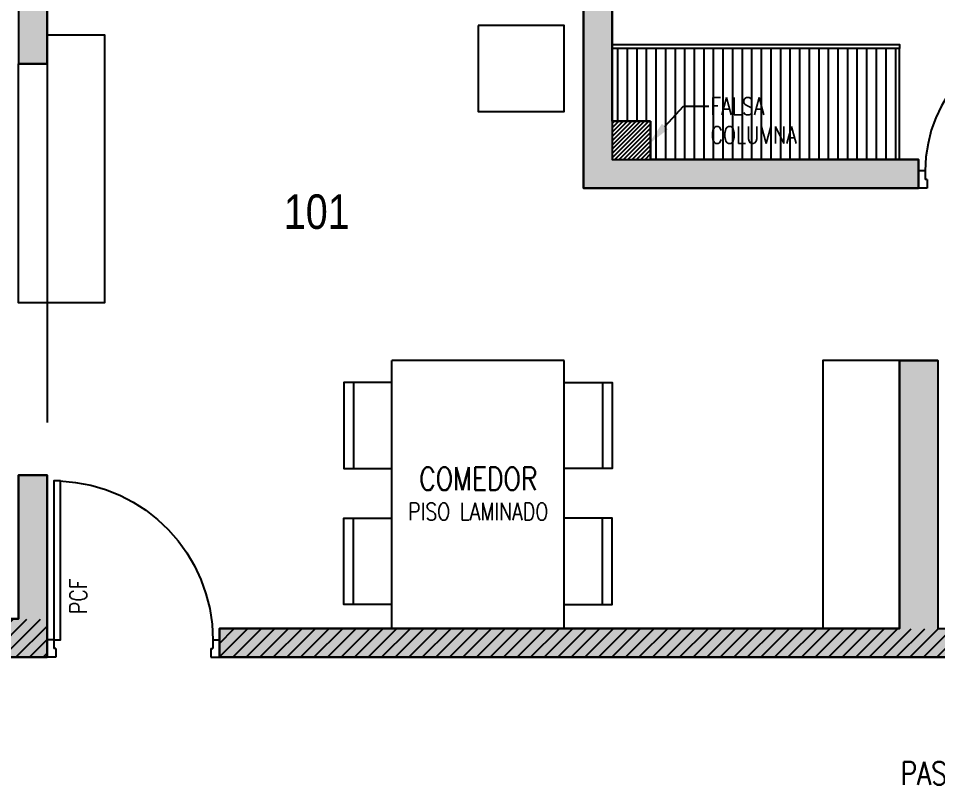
# Model space of a CAD drawing. Header units: millimetres. Extents: x -3 to 53, y -269 to 39.
# Drawn here: x 12 to 16.799, y 29.053 to 33.062 of the extents above; entities that cross this region are included whole.
import ezdxf
from ezdxf import colors
from ezdxf.entities.mleader import LeaderData, LeaderLine
from ezdxf.enums import TextEntityAlignment as Align
from ezdxf.math import Vec2, Vec3

# ---------------------------------------------------------------- set-up
doc = ezdxf.new("R2010")
doc.units = ezdxf.units.MM
doc.header["$LTSCALE"] = 15
doc.linetypes.add('HIDDEN2', pattern=[0.1875, 0.125, -0.0625])
doc.layers.get('0').update_dxf_attribs({"color": 250})
for name, color, linetype in [('A-EST HATCH', 250, 'Continuous'), ('A-EST PLACAS', 250, 'Continuous'), ('A-EST VIGAS', 250, 'HIDDEN2'), ('A-HATCH', 250, 'Continuous'), ('A-MOBILIARIO', 250, 'Continuous'), ('A-MURO BAJO', 251, 'Continuous'), ('A-NUMERACIONDEP', 251, 'Continuous'), ('A-TEXTO-ACABADO PISO', 250, 'Continuous'), ('A-TEXTO-AMBIENTE', 252, 'Continuous'), ('A-TEXTO-INDICACIONES', 250, 'Continuous'), ('DLP_MOBILIARIO FIJO', 250, 'Continuous'), ('MURO CF 120', 250, 'Continuous')]:
    doc.layers.add(name, color=color, linetype=linetype)
doc.layers.add('A-MUROS', color=252, linetype='Continuous', lineweight=30)
doc.styles.add('R80', font='ARIALN.TTF', dxfattribs={"height": 2.03})
doc.styles.add('ROMANS', font='romans.shx', dxfattribs={"width": 0.8})
pattern_1 = [(45, (179.999405, -25.002057), (-0.035355339, 0.035355339), [])]

# ---------------------------------------------------------------- blocks, each defined once
blk = doc.blocks.new('est_P1')
at = {"layer": 'A-EST HATCH'}
h = blk.add_hatch(color=256, dxfattribs=at)
h.dxf.hatch_style = 1
h.paths.add_polyline_path([(-9.144, -13.7899), (-9.144, -7.725), (-10.644, -7.725), (-10.644, -8.475), (-10.794, -8.475), (-10.794, -7.525), (-8.994, -7.525), (-8.994, -8.4), (-7.494, -8.4), (-7.494, -7.9), (-7.344, -7.9), (-7.344, -8.6), (-8.994, -8.6), (-8.994, -13.7899)])
h.paths.add_polyline_path([(-30.244, -3.725), (-28.644, -3.725), (-28.644, -0.625), (-29.844, -0.625), (-29.844, -0.475), (-28.494, -0.475), (-28.494, -3.875), (-30.244, -3.875)])
h.paths.add_polyline_path([(-31.044, -0.475), (-31.194, -0.475), (-31.194, -3.875), (-31.044, -3.875)])
h.paths.add_polyline_path([(-36.544, 0), (-36.844, 0), (-36.844, -0.15), (-36.694, -0.15), (-36.694, -3.225), (-36.544, -3.225)])
h.paths.add_polyline_path([(-33.594, -0.625), (-33.594, -3.725), (-31.994, -3.725), (-31.994, -3.875), (-33.744, -3.875), (-33.744, -0.475), (-32.394, -0.475), (-32.394, -0.625)])
h.paths.add_polyline_path([(-42.844, -0.15), (-43.444, -0.15), (-43.444, 0), (-42.694, 0), (-42.694, -3.4), (-43.844, -3.4), (-43.844, -3.25), (-42.844, -3.25)])
h.paths.add_polyline_path([(-44.644, 0), (-44.644, -3.4), (-44.794, -3.4), (-44.794, 0)])
h.paths.add_polyline_path([(-45.594, -3.25), (-47.194, -3.25), (-47.194, -0.15), (-45.994, -0.15), (-45.994, 0), (-47.344, 0), (-47.344, -3.4), (-45.594, -3.4)])
h.paths.add_polyline_path([(-42.844, -13.7), (-43.444, -13.7), (-43.444, -13.85), (-42.694, -13.85), (-42.694, -10.45), (-43.844, -10.45), (-43.844, -10.6), (-42.844, -10.6)])
h.paths.add_polyline_path([(-44.644, -13.85), (-44.644, -10.45), (-44.794, -10.45), (-44.794, -13.85)])
h.paths.add_polyline_path([(-45.594, -10.6), (-47.194, -10.6), (-47.194, -13.7), (-45.994, -13.7), (-45.994, -13.85), (-47.344, -13.85), (-47.344, -10.45), (-45.594, -10.45)])
h.paths.add_polyline_path([(-39.994, -10.35), (-39.844, -10.35), (-39.844, -13.6999), (-39.694, -13.6999), (-39.694, -13.8499), (-39.994, -13.8499)])
h.paths.add_polyline_path([(-30.244, -10.125), (-28.644, -10.125), (-28.644, -13.225), (-29.844, -13.225), (-29.844, -13.375), (-28.494, -13.375), (-28.494, -9.975), (-30.244, -9.975)])
h.paths.add_polyline_path([(-31.044, -13.375), (-31.194, -13.375), (-31.194, -9.975), (-31.044, -9.975)])
h.paths.add_polyline_path([(-36.544, -13.85), (-36.844, -13.8499), (-36.844, -13.7), (-36.694, -13.7), (-36.694, -10.625), (-36.544, -10.625)])
h.paths.add_polyline_path([(-33.594, -13.225), (-33.594, -10.125), (-31.994, -10.125), (-31.994, -9.975), (-33.744, -9.975), (-33.744, -13.375), (-32.394, -13.375), (-32.394, -13.225)])
h.paths.add_polyline_path([(-17.094, -3.725), (-18.694, -3.725), (-18.694, -0.625), (-17.494, -0.625), (-17.494, -0.475), (-18.844, -0.475), (-18.844, -3.875), (-17.094, -3.875)])
h.paths.add_polyline_path([(-16.294, -0.475), (-16.144, -0.475), (-16.144, -3.875), (-16.294, -3.875)])
h.paths.add_polyline_path([(-10.494, 0), (-10.494, -0.15), (-10.644, -0.15), (-10.644, -3.225), (-10.794, -3.225), (-10.794, 0)])
h.paths.add_polyline_path([(-13.744, -0.625), (-13.744, -3.725), (-15.344, -3.725), (-15.344, -3.875), (-13.594, -3.875), (-13.594, -0.475), (-14.944, -0.475), (-14.944, -0.625)])
h.paths.add_polyline_path([(-8.994, -5.25), (-7.344, -5.25), (-7.344, -5.95), (-7.494, -5.95), (-7.494, -5.45), (-8.994, -5.45), (-8.994, -6.325), (-10.794, -6.325), (-10.794, -5.375), (-10.644, -5.375), (-10.644, -6.125), (-9.144, -6.125), (-9.144, -0.06), (-8.994, -0.06)])
h.paths.add_polyline_path([(-4.494, -0.15), (-3.894, -0.15), (-3.894, 0), (-4.644, 0), (-4.644, -3.4), (-3.494, -3.4), (-3.494, -3.25), (-4.494, -3.25)])
h.paths.add_polyline_path([(-2.694, 0), (-2.694, -3.4), (-2.544, -3.4), (-2.544, 0)])
h.paths.add_polyline_path([(-1.744, -3.25), (-0.144, -3.25), (-0.144, -0.15), (-1.344, -0.15), (-1.344, 0), (0.006, 0), (0.006, -3.4), (-1.744, -3.4)])
h.paths.add_polyline_path([(-2.694, -13.85), (-2.694, -10.4499), (-2.544, -10.4499), (-2.544, -13.85)])
h.paths.add_polyline_path([(-1.744, -10.5999), (-0.144, -10.5999), (-0.144, -13.7), (-1.344, -13.7), (-1.344, -13.85), (0.006, -13.85), (0.006, -10.4499), (-1.744, -10.4499)])
h.paths.add_polyline_path([(-7.344, -10.35), (-7.494, -10.35), (-7.494, -13.6999), (-7.644, -13.6999), (-7.644, -13.8499), (-7.344, -13.85)])
h.paths.add_polyline_path([(-17.094, -10.125), (-18.694, -10.125), (-18.694, -13.225), (-17.494, -13.225), (-17.494, -13.375), (-18.844, -13.375), (-18.844, -9.975), (-17.094, -9.975)])
h.paths.add_polyline_path([(-16.294, -13.375), (-16.144, -13.375), (-16.144, -9.975), (-16.294, -9.975)])
h.paths.add_polyline_path([(-10.794, -13.85), (-10.494, -13.8499), (-10.494, -13.6999), (-10.644, -13.7), (-10.644, -10.625), (-10.794, -10.625)])
h.paths.add_polyline_path([(-13.744, -13.225), (-13.744, -10.125), (-15.344, -10.125), (-15.344, -9.975), (-13.594, -9.975), (-13.594, -13.375), (-14.944, -13.375), (-14.944, -13.225)])
h.paths.add_polyline_path([(-38.344, -7.525), (-36.544, -7.525), (-36.544, -8.475), (-36.694, -8.475), (-36.694, -7.725), (-38.194, -7.725), (-38.194, -13.7899), (-38.344, -13.7899), (-38.344, -8.6), (-39.994, -8.6), (-39.994, -7.9), (-39.844, -7.9), (-39.844, -8.4), (-38.344, -8.4)])
h.paths.add_polyline_path([(-4.644, -13.85), (-4.644, -10.4499), (-3.494, -10.4499), (-3.494, -10.5999), (-4.494, -10.5999), (-4.494, -13.7), (-3.894, -13.7), (-3.894, -13.85)])
h.paths.add_polyline_path([(-1.7407, -5.5), (-1.594, -5.5), (-1.594, -4.3), (-3.744, -4.3), (-3.744, -4.45), (-3.294, -4.45), (-3.294, -6.05), (-3.094, -6.05), (-3.094, -4.45), (-1.744, -4.45), (-1.744, -5.5)], flags=17)
h.paths.add_polyline_path([(-1.7407, -8.3499), (-1.594, -8.3499), (-1.594, -9.5499), (-3.744, -9.5499), (-3.744, -9.3999), (-3.294, -9.4), (-3.294, -7.8), (-3.094, -7.8), (-3.094, -9.4), (-1.744, -9.3999), (-1.744, -8.3499)], flags=17)
h.paths.add_polyline_path([(-7.494, -6.85), (-4.644, -6.85), (-4.644, -4.3), (-4.494, -4.3), (-4.494, -6.85), (-1.744, -6.85), (-1.744, -6.25), (-1.594, -6.25), (-1.594, -6.85), (1.156, -6.85), (1.156, -2.8), (1.356, -2.8), (1.356, -11.05), (1.156, -11.05), (1.156, -7), (-1.594, -7), (-1.594, -7.5999), (-1.744, -7.5999), (-1.744, -7), (-4.494, -7), (-4.494, -9.5499), (-4.644, -9.5499), (-4.644, -7), (-7.494, -7)])
h.paths.add_polyline_path([(-7.344, 0), (-7.344, -3.5), (-7.494, -3.5), (-7.494, -0.15), (-7.644, -0.15), (-7.644, 0)])
h.paths.add_polyline_path([(-38.344, -0.06), (-38.344, -5.25), (-39.994, -5.25), (-39.994, -5.95), (-39.844, -5.95), (-39.844, -5.45), (-38.344, -5.45), (-38.344, -6.325), (-36.544, -6.325), (-36.544, -5.375), (-36.694, -5.375), (-36.694, -6.125), (-38.194, -6.125), (-38.194, -0.06)])
h.paths.add_polyline_path([(-45.744, -6.85), (-48.494, -6.85), (-48.494, -2.8), (-48.694, -2.8), (-48.694, -11.0499), (-48.494, -11.0499), (-48.494, -6.9999), (-45.744, -7), (-45.744, -7.6), (-45.594, -7.6), (-45.594, -7), (-42.844, -7), (-42.844, -9.55), (-42.694, -9.55), (-42.694, -6.9999), (-39.8439, -6.9999), (-39.8439, -6.85), (-42.694, -6.85), (-42.694, -4.3), (-42.844, -4.3), (-42.844, -6.85), (-45.594, -6.85), (-45.594, -6.25), (-45.744, -6.25)])
h.paths.add_polyline_path([(-39.994, 0), (-39.694, 0), (-39.694, -0.15), (-39.844, -0.15), (-39.8439, -3.5), (-39.994, -3.5)])
h.paths.add_polyline_path([(-45.5972, -5.5), (-45.744, -5.5), (-45.744, -4.3), (-43.594, -4.3), (-43.594, -4.45), (-44.044, -4.45), (-44.044, -6.05), (-44.244, -6.05), (-44.244, -4.45), (-45.594, -4.45), (-45.594, -5.5)], flags=17)
h.paths.add_polyline_path([(-45.5972, -8.35), (-45.744, -8.35), (-45.744, -9.55), (-43.594, -9.55), (-43.594, -9.4), (-44.044, -9.4), (-44.044, -7.8), (-44.244, -7.8), (-44.244, -9.4), (-45.594, -9.4), (-45.594, -8.35)], flags=17)
h.paths.add_polyline_path([(-25.344, -6.325), (-25.494, -6.325), (-25.494, -2.625), (-25.344, -2.625)])
h.paths.add_polyline_path([(-21.094, -6.325), (-11.694, -6.325), (-11.694, -6.175), (-15.244, -6.175), (-15.244, -4.775), (-15.444, -4.775), (-15.444, -6.175), (-18.344, -6.175), (-18.344, -4.775), (-18.494, -4.775), (-18.494, -6.175), (-20.894, -6.175), (-20.894, -4.925), (-19.244, -4.925), (-19.244, -4.775), (-21.519, -4.775), (-21.519, -4.925), (-21.094, -4.925)])
h.paths.add_polyline_path([(-21.544, -6.325), (-23.544, -6.325), (-23.544, -6.175), (-21.694, -6.175), (-21.694, -2.775), (-23.544, -2.775), (-23.544, -2.625), (-21.694, -2.625), (-21.694, -0.475), (-20.844, -0.475), (-20.844, -0.625), (-21.544, -0.625)])
h.paths.add_polyline_path([(-26.244, -4.925), (-26.244, -6.325), (-35.644, -6.325), (-35.644, -6.175), (-32.094, -6.175), (-32.094, -4.775), (-31.894, -4.775), (-31.894, -6.175), (-28.994, -6.175), (-28.994, -4.775), (-28.844, -4.775), (-28.844, -6.175), (-26.444, -6.175), (-26.444, -4.925), (-28.094, -4.925), (-28.094, -4.775), (-25.899, -4.7733), (-25.899, -4.9233)])
h.paths.add_polyline_path([(-25.874, -0.6233), (-26.494, -0.625), (-26.494, -0.475), (-25.674, -0.4733), (-25.674, -6.3233), (-25.874, -6.3233)])
h.paths.add_polyline_path([(-25.674, -9.0983), (-25.674, -13.3733), (-26.494, -13.375), (-26.494, -13.225), (-25.874, -13.2233), (-25.874, -9.0983)])
h.paths.add_polyline_path([(-27.644, -9.075), (-27.644, -8.925), (-25.874, -8.9234), (-25.874, -7.6733), (-28.394, -7.675), (-28.394, -9.075), (-28.544, -9.075), (-28.544, -7.675), (-31.894, -7.675), (-31.894, -9.075), (-32.094, -9.075), (-32.094, -7.675), (-35.644, -7.675), (-35.644, -7.525), (-25.674, -7.5234), (-25.674, -9.0733)])
h.paths.add_polyline_path([(-19.694, -9.075), (-19.694, -8.925), (-21.494, -8.925), (-21.494, -7.675), (-18.944, -7.675), (-18.944, -9.075), (-18.794, -9.075), (-18.794, -7.675), (-15.444, -7.675), (-15.444, -9.075), (-15.244, -9.075), (-15.244, -7.675), (-11.694, -7.675), (-11.694, -7.525), (-21.694, -7.525), (-21.694, -9.075)])
h.paths.add_polyline_path([(-22.694, -12.8249), (-25.344, -12.825), (-25.344, -10.175), (-22.994, -10.175), (-22.994, -9.625), (-22.694, -9.625), (-22.694, -9.475), (-23.144, -9.475), (-23.144, -10.025), (-25.344, -10.025), (-25.344, -7.675), (-24.144, -7.675), (-24.144, -7.525), (-25.494, -7.525), (-25.494, -12.975), (-22.694, -12.975)])
h.paths.add_polyline_path([(-21.694, -13.375), (-20.844, -13.375), (-20.844, -13.225), (-21.544, -13.225), (-21.544, -9.1), (-21.694, -9.1)])
at = {"layer": 'A-EST PLACAS', "elevation": 0}
for points in [[(-36.544, 0), (-36.844, 0), (-36.844, -0.15), (-36.694, -0.15), (-36.694, -3.225), (-36.544, -3.225)], [(-38.344, -0.06), (-38.344, -5.25), (-39.994, -5.25), (-39.994, -5.95), (-39.844, -5.95), (-39.844, -5.45), (-38.344, -5.45), (-38.344, -6.325), (-36.544, -6.325), (-36.544, -5.375), (-36.694, -5.375), (-36.694, -6.125), (-38.194, -6.125), (-38.194, -0.06)], [(-33.594, -0.625), (-33.594, -3.725), (-31.994, -3.725), (-31.994, -3.875), (-33.744, -3.875), (-33.744, -0.475), (-32.394, -0.475), (-32.394, -0.625)], [(-26.244, -4.925), (-26.244, -6.325), (-35.644, -6.325), (-35.644, -6.175), (-32.094, -6.175), (-32.094, -4.775), (-31.894, -4.775), (-31.894, -6.175), (-28.994, -6.175), (-28.994, -4.775), (-28.844, -4.775), (-28.844, -6.175), (-26.444, -6.175), (-26.444, -4.925), (-28.094, -4.925), (-28.094, -4.775), (-25.899, -4.7733), (-25.899, -4.9233)]]:
    blk.add_lwpolyline(points, close=True, dxfattribs=at)
at = {"layer": 'A-EST VIGAS'}
blk.add_line((-36.544, -3.225, 0), (-36.544, -5.375, 0), dxfattribs=at)
blk = doc.blocks.new('_Dot')
at = {"color": 0, "linetype": 'ByBlock', "lineweight": -2}
blk.add_line((-0.5, 0), (-1, 0), dxfattribs=at)
at = {"color": 0, "linetype": 'ByBlock', "const_width": 0.5}
blk.add_lwpolyline([(-0.25, 0, 1), (0.25, 0, 1)], format="xyb", close=True, dxfattribs=at)
blk = doc.blocks.new('A$C72FD42DB')
for p, q in [((0.3255, 1.4, 0), (1.2255, 1.4, 0)), ((0.3255, 0), (0.3255, 1.4, 0)), ((1.2255, 0), (1.2255, 1.4, 0)), ((0.3255, 0), (1.2255, 0))]:
    blk.add_line(p, q)
for points in [[(0.3255, 1.285), (0.0755, 1.285), (0.0755, 0.835), (0.3255, 0.835)], [(0.1255, 1.285), (0.1255, 0.835)], [(1.2255, 1.285), (1.4755, 1.285), (1.4755, 0.835), (1.2255, 0.835)], [(1.4255, 1.285), (1.4255, 0.835)], [(0.3255, 0.125), (0.0755, 0.125), (0.0755, 0.575), (0.3255, 0.575)], [(0.1255, 0.125), (0.1255, 0.575)], [(1.2255, 0.125), (1.4755, 0.125), (1.4755, 0.575), (1.2255, 0.575)], [(1.4255, 0.125), (1.4255, 0.575)]]:
    blk.add_lwpolyline(points)
blk = doc.blocks.new('*U141')
for p, q in [((0.01, 0.755), (0.01, 0.8)), ((0.1, 0.765), (0.1, 0.8)), ((0.055, 0.755), (0.01, 0.755)), ((0.1, 0.765), (0.055, 0.765)), ((0.055, 0.755), (0.055, 0.765)), ((0.055, 0.045), (0.01, 0.045)), ((0.01, 0.045), (0.01, 0)), ((0.055, 0.045), (0.055, 0.035)), ((0.1, 0.035), (0.055, 0.035)), ((0.1, 0.035), (0.1, 0))]:
    blk.add_line(p, q)
blk.add_lwpolyline([(0.83, 0.07), (0.83, 0.035), (0.1, 0.035), (0.1, 0.07)], close=True)
at = {"linetype": 'HIDDEN2'}
blk.add_arc((0.0996, 0.034), 0.731, 2.2301, 89.9672, dxfattribs=at)
blk = doc.blocks.new('*U140')
for p, q in [((0.01, 0.855), (0.01, 0.9)), ((0.1, 0.865), (0.055, 0.865)), ((0.055, 0.855), (0.055, 0.865)), ((0.1, 0.865), (0.1, 0.9)), ((0.055, 0.855), (0.01, 0.855)), ((0.055, 0.045), (0.01, 0.045)), ((0.01, 0.045), (0.01, 0)), ((0.055, 0.045), (0.055, 0.035)), ((0.1, 0.035), (0.055, 0.035)), ((0.1, 0.035), (0.1, 0))]:
    blk.add_line(p, q)
blk.add_lwpolyline([(0.93, 0.07), (0.93, 0.035), (0.1, 0.035), (0.1, 0.07)], close=True)
at = {"linetype": 'HIDDEN2'}
blk.add_arc((0.0995, 0.0339), 0.8311, 2.2301, 89.9672, dxfattribs=at)

msp = doc.modelspace()

# ---------------------------------------------------------------- hatches: boundary and pattern name
at = {"layer": 'A-HATCH'}
h = msp.add_hatch(dxfattribs=at)
h.set_pattern_fill('ANSI31', color=256, scale=0.005)
h.set_pattern_definition([(45, (20.779695, -13.511693), (-0.01122532, 0.01122532), [])])
h.paths.add_polyline_path([(15.1, 32.525), (15.3, 32.525), (15.3, 32.325), (15.1, 32.325)])
at = {"layer": 'DLP_MOBILIARIO FIJO'}
h = msp.add_hatch(dxfattribs=at)
h.set_pattern_fill('_USER', color=256, scale=0.05, angle=270, pattern_type=0)
h.set_pattern_definition([(270, (16.58, 32.904964), (0.05, -9e-18), [])])
h.paths.add_polyline_path([(15.1, 32.905), (15.1, 32.525), (15.3, 32.525), (15.3, 32.325), (16.58, 32.325), (16.58, 32.905)])
at = {"layer": 'MURO CF 120'}
h = msp.add_hatch(dxfattribs=at)
h.set_pattern_fill('_USER', color=256, scale=0.05, angle=45, style=0, pattern_type=0)
h.set_pattern_definition(pattern_1)
h.paths.add_polyline_path([(12.1494, 29.7229), (10.3494, 29.7229), (10.3494, 29.9229), (12.1494, 29.9229)])
h = msp.add_hatch(dxfattribs=at)
h.set_pattern_fill('_USER', color=256, scale=0.05, angle=45, style=0, pattern_type=0)
h.set_pattern_definition(pattern_1)
h.paths.add_polyline_path([(13.0494, 29.8729), (13.0494, 29.7229), (19.6994, 29.7229), (19.6994, 29.8729)])

# ---------------------------------------------------------------- linework, layer by layer
at = {"layer": 'A-MOBILIARIO', "elevation": 0}
msp.add_lwpolyline([(14.4, 33.025), (14.4, 32.575), (14.85, 32.575), (14.85, 33.025)], close=True, dxfattribs=at)
at = {"layer": 'A-MURO BAJO', "elevation": 0}
msp.add_lwpolyline([(12.15, 32.9749), (12.45, 32.9749), (12.45, 31.575), (12, 31.575), (12, 32.825), (12.15, 32.825), (12.15, 32.9249)], dxfattribs=at)
msp.add_lwpolyline([(16.6, 31.275), (16.2, 31.275), (16.2, 29.875), (16.6, 29.875)], close=True, dxfattribs=at)
at = {"layer": 'A-MUROS'}
for p, q in [((12.15, 32.825), (12.15, 36.0499)), ((14.95, 35.575), (14.95, 32.175)), ((15.1, 35.425), (15.1, 32.525)), ((12, 32.825), (12.15, 32.825)), ((15.3, 32.525), (15.1, 32.525)), ((15.3, 32.325), (15.3, 32.525)), ((15.3, 32.325), (16.7, 32.325)), ((16.7, 32.325), (16.7, 32.175)), ((14.95, 32.175), (16.7, 32.175)), ((16.8, 31.275), (16.6, 31.275)), ((16.6, 31.275), (16.6, 29.875)), ((12.15, 30.675), (12, 30.675)), ((12, 30.675), (12, 29.925)), ((12.15, 30.675), (12.15, 29.725)), ((12, 29.925), (10.5, 29.925)), ((16.6, 29.875), (13.05, 29.875)), ((13.05, 29.875), (13.05, 29.725)), ((12.15, 29.725), (10.35, 29.725)), ((22.4, 29.725, 0), (13.05, 29.725))]:
    msp.add_line(p, q, dxfattribs=at)
at = {"layer": 'DLP_MOBILIARIO FIJO'}
msp.add_lwpolyline([(15.1, 32.925), (15.1, 32.325), (16.6, 32.325)], dxfattribs=at)
at = {"layer": 'DLP_MOBILIARIO FIJO', "elevation": 0}
for points in [[(15.1, 32.925), (16.6, 32.925), (16.6, 32.905), (15.1, 32.905)], [(16.58, 32.905), (16.58, 32.325)], [(16.6, 32.325), (16.6, 32.905)]]:
    msp.add_lwpolyline(points, dxfattribs=at)

# ---------------------------------------------------------------- block references
msp.add_blockref('est_P1', (48.694, 36.0499, 0))
at = {"layer": 'A-MOBILIARIO', "rotation": 90}
msp.add_blockref('*U141', (17.5, 32.165, 0), dxfattribs=at)
at = {"layer": 'A-MOBILIARIO', "xscale": -1}
msp.add_blockref('A$C72FD42DB', (15.1755, 29.875, 0), dxfattribs=at)
at = {"layer": 'A-MOBILIARIO', "xscale": -1, "rotation": 270}
msp.add_blockref('*U140', (12.15, 29.715), dxfattribs=at)

# ---------------------------------------------------------------- texts
at = {"layer": 'A-TEXTO-ACABADO PISO', "insert": (14.4012, 30.53), "char_height": 0.09, "attachment_point": 2, "style": 'ROMANS'}
msp.add_mtext_dynamic_manual_height_columns('PISO LAMINADO', width=1.20225, gutter_width=12.5, heights=[0], dxfattribs=at)
at = {"layer": 'A-TEXTO-AMBIENTE', "style": 'ROMANS', "width": 0.8}
for s, p in [('COMEDOR', (14.4012, 30.5966)), ('PASADIZO', (16.9102, 29.0581))]:
    msp.add_text(s, height=0.12, dxfattribs=at).set_placement(p, align=Align.CENTER)
at = {"layer": 'A-TEXTO-INDICACIONES', "style": 'ROMANS', "width": 0.8}
msp.add_text('PCF', height=0.09, rotation=90, dxfattribs=at).set_placement((12.358, 29.9494))

# ---------------------------------------------------------------- leaders
at = {"layer": 'A-NUMERACIONDEP'}
ml = msp.add_multileader_mtext('Standard', dxfattribs=at)
ml.set_content('101', color=256, style='R80')
ml.set_leader_properties(color=256)
ml.set_arrow_properties(name='DOT')
ml.build(insert=Vec2(0, 0))
ml.multileader.update_dxf_attribs({"leader_type": 0, "has_text_frame": 1, "text_left_attachment_type": 2, "text_right_attachment_type": 2, "dogleg_length": 0.36, "arrow_head_size": 0.06, "scale": 0.06})
ctx = ml.context
ctx.base_point, ctx.scale, ctx.char_height, ctx.arrow_head_size, ctx.landing_gap_size, ctx.plane_origin = Vec3(13.356, 32.05), 0.06, 0.18, 0.06, 0.06, Vec3(11.9966, 32.0456)
ctx.left_attachment, ctx.right_attachment, ctx.text_align_type = 2, 2, 1
notes = []
notes.append((ctx, [(0, (1, 1, 0), (13.8514, 32.05), (-1, 0), 0.0917, [(0, [(14.1379, 32.3989)], 0, [])])]))
ctx.mtext.insert, ctx.mtext.width, ctx.mtext.alignment, ctx.mtext.flow_direction = Vec3(13.5578, 32.1419), 0.461923, 2, 5
at = {"layer": 'A-TEXTO-INDICACIONES'}
ml = msp.add_multileader_mtext('Standard', dxfattribs=at)
ml.set_content('FALSA COLUMNA', color=256, style='ROMANS')
ml.set_leader_properties(color=7)
ml.build(insert=Vec2(0, 0))
ml.multileader.update_dxf_attribs({"dogleg_length": 1.3073, "arrow_head_size": 0.13, "scale": 0.1})
ctx = ml.context
ctx.base_point, ctx.scale, ctx.char_height, ctx.arrow_head_size, ctx.landing_gap_size, ctx.plane_origin = Vec3(15.6041, 32.6025), 0.1, 0.09, 0.13, 0.01, Vec3(15.3896, 33.5858)
notes.append((ctx, [(0, (1, 1, 0), (15.4734, 32.6025), (1, 0), 0.1307, [(0, [(15.2873, 32.4015)], 0, [])])]))
ctx.mtext.insert, ctx.mtext.width, ctx.mtext.defined_height, ctx.mtext.flow_direction = Vec3(15.6141, 32.6475), 0.532149, 0.5349, 5
for ctx, leaders in notes:
    for number, flags, end, landing, length, lines in leaders:
        leader = LeaderData()
        leader.index, (leader.has_last_leader_line, leader.has_dogleg_vector, leader.attachment_direction) = number, flags
        leader.last_leader_point, leader.dogleg_vector, leader.dogleg_length = Vec3(end), Vec3(landing), length
        for number, points, colour, breaks in lines:
            line = LeaderLine()
            line.index, line.vertices, line.color, line.breaks = number, Vec3.list(points), colors.encode_raw_color(colour), breaks
            leader.lines.append(line)
        ctx.leaders.append(leader)

doc.saveas('drawing.dxf')
